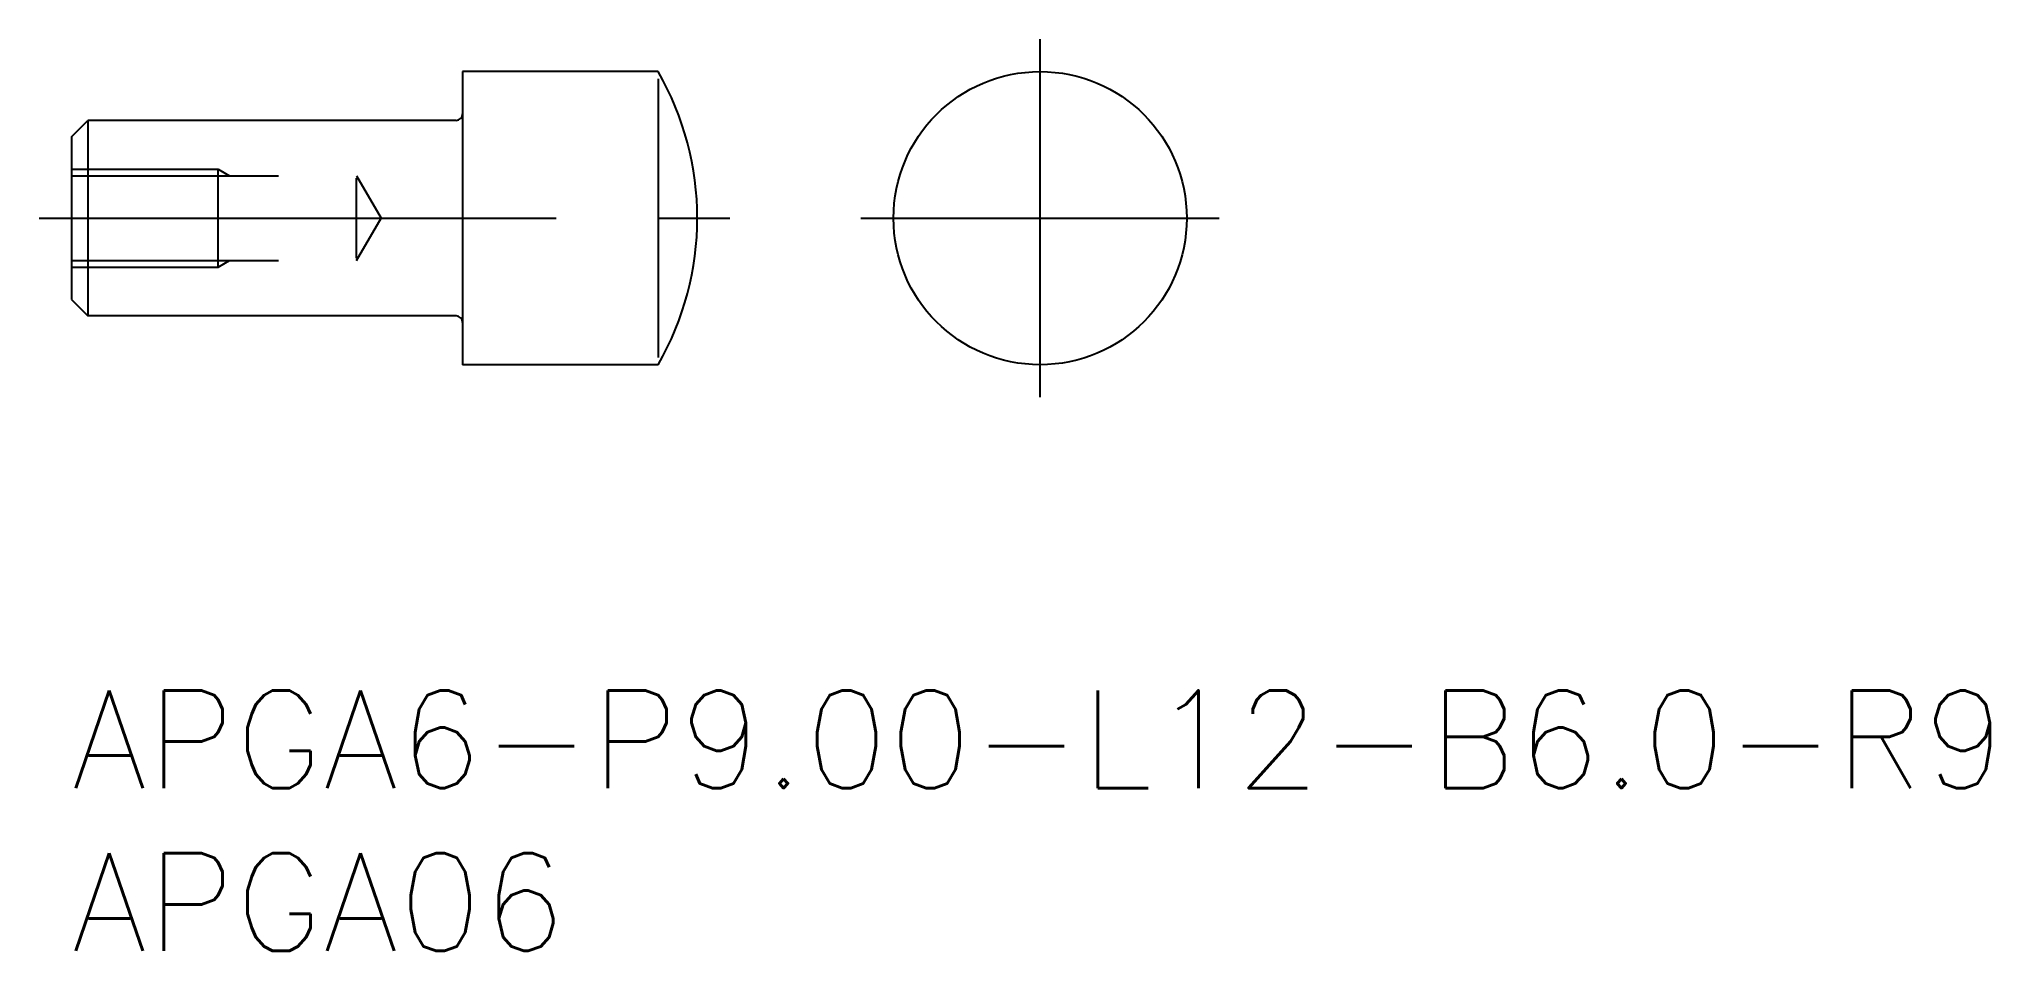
# Model space of a CAD drawing. Extents: x -1 to 58.9, y -8 to 20.
import ezdxf

# ---------------------------------------------------------------- set-up
doc = ezdxf.new("R2010")
doc.units = 0
doc.header["$LTSCALE"] = 0.5
doc.linetypes.add('CENTER', pattern=[50.8, 31.75, -6.35, 6.35, -6.35])
doc.linetypes.add('DASHED', pattern=[19.05, 12.7, -6.35])
for name, color, linetype in [('MSM_CENTER', 1, 'CENTER'), ('MSM_CONTINUOUS', 7, 'CONTINUOUS'), ('MSM_DASHED', 4, 'DASHED'), ('MSM_NARROW', 5, 'CONTINUOUS'), ('MSM_PART_NUMBER', 7, 'CONTINUOUS')]:
    doc.layers.add(name, color=color, linetype=linetype)
doc.styles.get("Standard").update_dxf_attribs({"font": 'txt.shx', "height": 1, "bigfont": 'bigfont.shx'})

# ---------------------------------------------------------------- blocks, each defined once
blk = doc.blocks.new('*U14')
at = {"layer": 'MSM_PART_NUMBER'}
blk.add_text('APGA6-P9.00-L12-B6.0-R9', height=3, dxfattribs=at).set_placement((0, -3))
blk = doc.blocks.new('*U15')
at = {"layer": 'MSM_PART_NUMBER'}
blk.add_text('APGA06', height=3, dxfattribs=at).set_placement((0, -8))

msp = doc.modelspace()

# ---------------------------------------------------------------- linework, layer by layer
at = {"layer": 'MSM_CENTER'}
for p, q in [((29.729, 9), (29.729, 20)), ((-1, 14.5), (20.206, 14.5)), ((24.229, 14.5), (35.229, 14.5))]:
    msp.add_line(p, q, dxfattribs=at)
at = {"layer": 'MSM_CONTINUOUS'}
for p, q in [((18, 19), (12, 19)), ((12, 19), (12, 10)), ((0, 17), (0.5, 17.5)), ((11.8, 17.5), (0.5, 17.5)), ((0.5, 17.5), (0.5, 11.5)), ((0, 17), (0, 12)), ((0, 12), (0.5, 11.5)), ((11.8, 11.5), (0.5, 11.5)), ((18, 10), (12, 10))]:
    msp.add_line(p, q, dxfattribs=at)
msp.add_circle((29.729, 14.5), 4.5, dxfattribs=at)
for centre, radius, start, end in [((10.206, 14.5), 9, 330, 30), ((11.8, 17.7), 0.2, 270, 360), ((11.8, 11.3), 0.2, 0, 90)]:
    msp.add_arc(centre, radius, start, end, dxfattribs=at)
at = {"layer": 'MSM_DASHED'}
for p, q in [((0, 16), (4.5, 16)), ((0, 15.8), (8.749, 15.8)), ((4.5, 13), (4.5, 16)), ((4.5, 16), (4.846, 15.8)), ((8.749, 15.8), (9.5, 14.5)), ((8.749, 13.271), (8.749, 15.729)), ((8.749, 13.2), (9.5, 14.5)), ((0, 13.2), (8.749, 13.2)), ((4.5, 13), (4.846, 13.2)), ((0, 13), (4.5, 13))]:
    msp.add_line(p, q, dxfattribs=at)
at = {"layer": 'MSM_NARROW'}
msp.add_line((18, 18.775), (18, 10.225), dxfattribs=at)

# ---------------------------------------------------------------- block references
at = {"layer": 'MSM_CONTINUOUS'}
for name in ['*U14', '*U15']:
    msp.add_blockref(name, (0, 0), dxfattribs=at)

doc.saveas('drawing.dxf')
